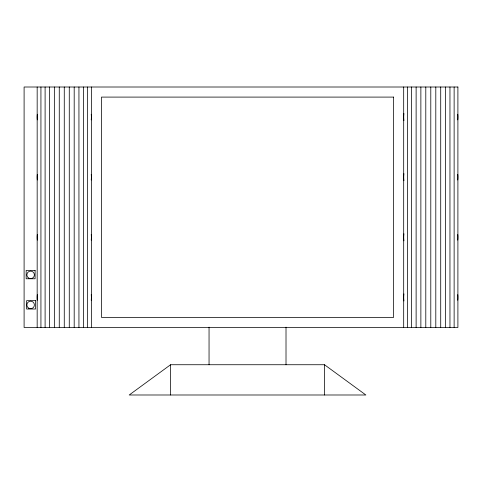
<?xml version="1.0" encoding="UTF-8"?>
<svg xmlns="http://www.w3.org/2000/svg" width="482" height="482" viewBox="0 0 482 482"><rect width="100%" height="100%" fill="white"/><g stroke="black" fill="none" stroke-linecap="round" stroke-linejoin="round"><path stroke-width="0.72" d="M170.574 364.735L129.2 394.993L365.868 394.993L324.494 364.735L170.574 364.735L170.574 394.993M454.128 87.007L454.128 327.489M449.959 87.007L449.959 327.489M445.464 87.007L445.464 327.489M440.717 87.007L440.717 327.489M435.8 87.007L435.8 327.489M430.794 87.007L430.794 327.489M425.793 87.007L425.793 327.489M420.87 87.007L420.87 327.489M416.123 87.007L416.123 327.489M411.628 87.007L411.628 327.489M407.459 87.007L407.459 327.489M403.687 87.007L403.687 327.489M324.494 364.735L324.494 394.993M286.013 327.158L286.013 364.735M209.049 327.158L209.049 364.735M91.375 87.007L91.375 327.489M87.61 87.007L87.61 327.489M83.44 87.007L83.44 327.489M78.94 87.007L78.94 327.489M74.192 87.007L74.192 327.489M69.275 87.007L69.275 327.489M64.269 87.007L64.269 327.489M59.268 87.007L59.268 327.489M54.352 87.007L54.352 327.489M49.598 87.007L49.598 327.489M45.103 87.007L45.103 327.489M40.934 87.007L40.934 327.489M37.168 87.007L37.168 327.489M457.749 114.24A27.106 27.106 0 0 1 457.749 119.898M403.922 120.602A27.106 27.106 0 0 1 403.922 113.529M457.749 294.598A27.106 27.106 0 0 1 457.749 300.256M403.922 300.967A27.106 27.106 0 0 1 403.922 293.887M457.749 174.357A27.106 27.106 0 0 1 457.749 180.015M403.922 180.726A27.106 27.106 0 0 1 403.922 173.647M457.749 234.481A27.106 27.106 0 0 1 457.749 240.138M403.922 240.843A27.106 27.106 0 0 1 403.922 233.77M91.231 294.598A27.106 27.106 0 0 1 91.231 300.256M37.313 300.256A27.106 27.106 0 0 1 37.313 294.598M91.231 234.481A27.106 27.106 0 0 1 91.231 240.138M37.313 240.138A27.106 27.106 0 0 1 37.313 234.481M91.231 174.357A27.106 27.106 0 0 1 91.231 180.015M37.313 180.015A27.106 27.106 0 0 1 37.313 174.357M91.231 114.24A27.106 27.106 0 0 1 91.231 119.898M37.313 119.898A27.106 27.106 0 0 1 37.313 114.24M457.9 87.007L24.1 87.007L24.1 327.489L457.9 327.489L457.9 87.007M393.601 97.093L101.467 97.093L101.467 317.397L393.601 317.397L393.601 97.093M35.102 270.402L26.161 270.402L26.161 278.771L35.102 278.771L35.102 270.402M35.554 300.66L26.612 300.66L26.612 309.022L35.554 309.022L35.554 300.66M28.751 308.197A3.76 3.76 0 0 0 34.391 304.943A3.76 3.76 0 0 0 28.751 301.69A3.76 3.76 0 0 0 28.751 308.197M28.751 278.138A3.76 3.76 0 0 0 34.391 274.885A3.76 3.76 0 0 0 28.751 271.631A3.76 3.76 0 0 0 28.751 278.138"/></g></svg>
